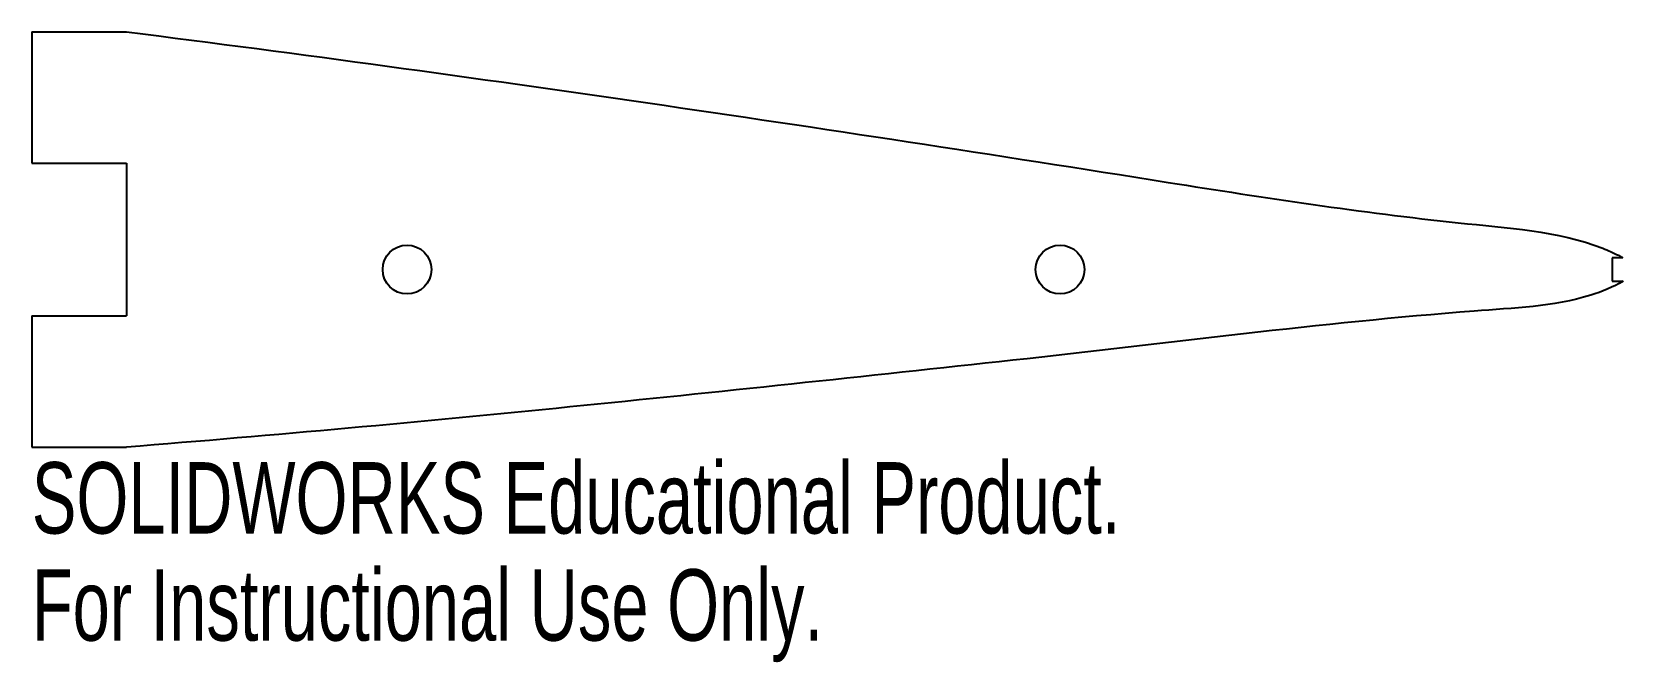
# Model space of a CAD drawing. Header units: inches. Extents: x 8.52 to 12.76, y -1.05 to 0.63.
import ezdxf

# ---------------------------------------------------------------- set-up
doc = ezdxf.new("R2010")
doc.units = ezdxf.units.IN
doc.header["$MEASUREMENT"] = 0
doc.styles.add('SLDTEXTSTYLE0', font='TXT', dxfattribs={"width": 0.7})

msp = doc.modelspace()

# ---------------------------------------------------------------- linework, layer by layer
at = {"color": 7, "linetype": 'Continuous', "lineweight": 25}
for p, q in [((8.5238, 0.6337), (8.7757, 0.6337)), ((8.5238, 0.6337), (8.5238, 0.2837)), ((8.5238, 0.2837), (8.7757, 0.2837)), ((8.7757, 0.2837), (8.7757, -0.1233)), ((12.7638, 0.0312), (12.7349, 0.0312)), ((12.7349, 0.0312), (12.7349, -0.0312)), ((12.7349, -0.0312), (12.7645, -0.0312)), ((8.5238, -0.1233), (8.7757, -0.1233)), ((8.5238, -0.1233), (8.5238, -0.4733)), ((8.5238, -0.4733), (8.7757, -0.4733))]:
    msp.add_line(p, q, dxfattribs=at)
for centre in [(9.5238, 0), (11.2638, 0)]:
    msp.add_circle(centre, 0.065, dxfattribs=at)
for points, knots in [([(8.7757, 0.6337), (9.7035, 0.5164), (10.6287, 0.3793), (11.5522, 0.2323), (11.8091, 0.1915), (12.0664, 0.1519), (12.325, 0.1247), (12.4547, 0.111), (12.5888, 0.1044), (12.7101, 0.0567), (12.7242, 0.0511), (12.7381, 0.0449), (12.7516, 0.0379), (12.7557, 0.0357), (12.7598, 0.0335), (12.7638, 0.0312)], [0.008019, 0.008019, 0.008019, 0.008019, 0.0792751, 0.0792751, 0.0792751, 0.099095, 0.099095, 0.099095, 0.1090459, 0.1090459, 0.1090459, 0.1101829, 0.1101829, 0.1101829, 0.110531, 0.110531, 0.110531, 0.110531]), ([(12.7645, -0.0312), (12.7372, -0.0468), (12.7079, -0.0591), (12.6779, -0.0684), (12.5782, -0.0995), (12.4716, -0.1027), (12.3675, -0.1108), (11.9566, -0.1425), (11.5478, -0.1971), (11.1382, -0.2418), (10.3516, -0.3276), (9.5645, -0.411), (8.7757, -0.4733)], [0.1129475, 0.1129475, 0.1129475, 0.1129475, 0.1153637, 0.1153637, 0.1153637, 0.1234626, 0.1234626, 0.1234626, 0.1553793, 0.1553793, 0.1553793, 0.2166698, 0.2166698, 0.2166698, 0.2166698])]:
    msp.add_open_spline(points, degree=3, knots=knots, dxfattribs=at)

# ---------------------------------------------------------------- texts
at = {"color": 7, "linetype": 'Continuous', "char_height": 0.1903, "attachment_point": 1, "style": 'SLDTEXTSTYLE0'}
for s, insert in [('SOLIDWORKS Educational Product.', (8.5238, -0.5134)), ('For Instructional Use Only.', (8.5238, -0.7989))]:
    msp.add_mtext(s, dxfattribs=dict(at, insert=insert))

doc.saveas('drawing.dxf')
